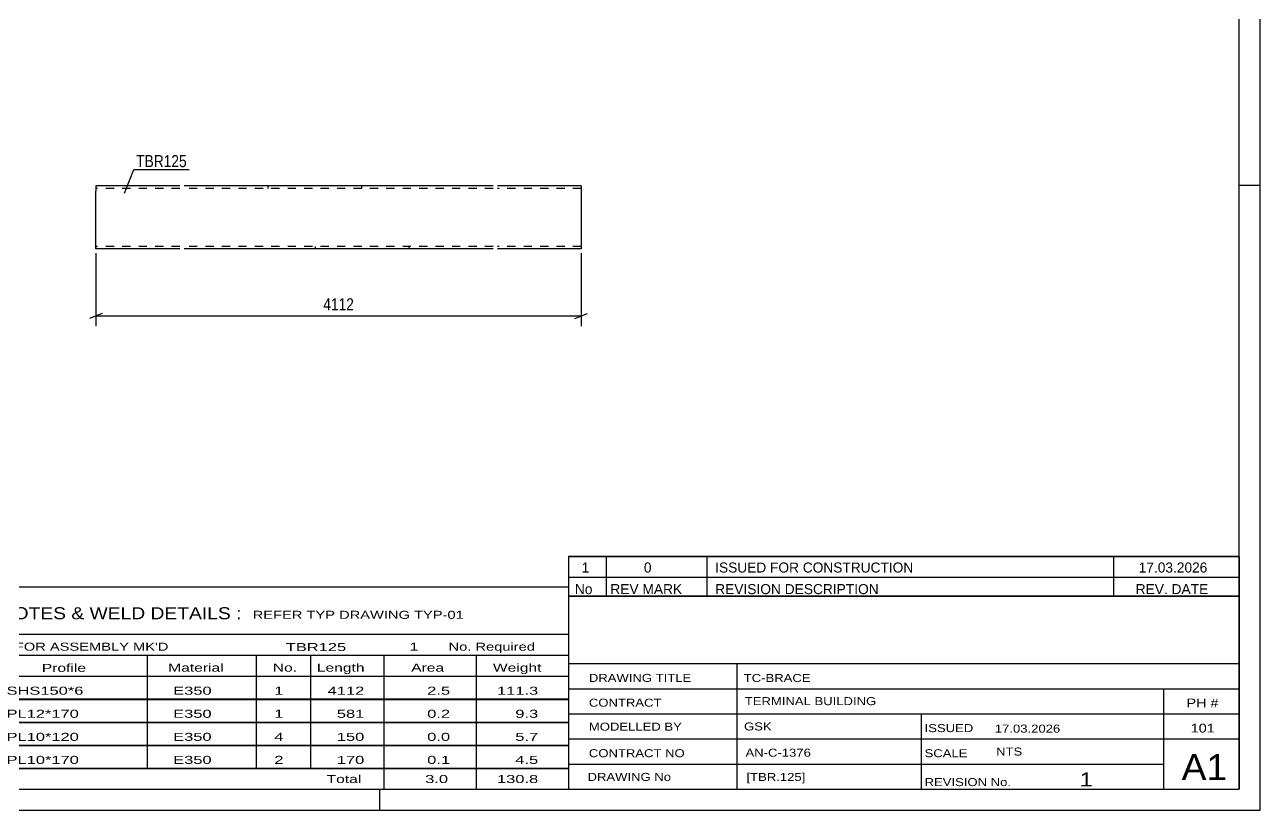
# Model space of a CAD drawing. Header units: millimetres. Extents: x 0 to 594, y 0 to 420.
# Drawn here: x 299.3 to 594, y 0 to 187.3 of the extents above; entities that cross this region are included whole.
import ezdxf

# ---------------------------------------------------------------- set-up
doc = ezdxf.new("R2010")
doc.units = ezdxf.units.MM
doc.linetypes.add('DXK_LINE_DOT2', pattern=[3.9198, 1.9599, -1.9599])
doc.styles.add('Arial Narrow', font='ARIALN.TTF', dxfattribs={"height": 0.2})

# ---------------------------------------------------------------- blocks, each defined once
blk = doc.blocks.new('Unknown-580871473-1129')
at = {"color": 5, "linetype": 'Continuous'}
for p, q in [((594, 0), (594, 420)), ((589, 5), (589, 415)), ((594, 149), (589, 149)), ((5, 5), (589, 5)), ((384, 0), (384, 5)), ((0, 0), (594, 0))]:
    blk.add_line(p, q, dxfattribs=at)
blk = doc.blocks.new('Part-580871473-2435 - 2427')
at = {"color": 2, "linetype": 'Continuous'}
for p, q in [((336.32, 148.87), (316.32, 148.87)), ((316.32, 148.87), (316.32, 147.67)), ((316.32, 134.62), (316.32, 147.67)), ((411.05, 148.87), (337.32, 148.87)), ((432.05, 148.87), (412.05, 148.87)), ((432.05, 148.87), (432.05, 148.78)), ((432.05, 148.78), (432.05, 147.67)), ((432.05, 147.67), (432.05, 133.87)), ((316.32, 133.97), (316.32, 134.62)), ((316.32, 133.87), (316.32, 133.97)), ((336.32, 133.87), (316.32, 133.87)), ((411.05, 133.87), (337.32, 133.87)), ((432.05, 133.87), (412.05, 133.87))]:
    blk.add_line(p, q, dxfattribs=at)
at = {"color": 7, "linetype": 'DXK_LINE_DOT2'}
for p, q in [((336.32, 148.27), (316.32, 148.27)), ((411.05, 148.27), (337.32, 148.27)), ((357.32, 148.87), (357.32, 148.27)), ((379.67, 148.87), (379.67, 148.27)), ((432.05, 148.27), (412.05, 148.27)), ((432.05, 148.52), (432.05, 147.67)), ((316.32, 134.62), (316.32, 134.23)), ((316.32, 134.47), (316.32, 134.52)), ((336.32, 134.47), (316.32, 134.47)), ((316.32, 133.87), (316.32, 133.87)), ((411.05, 134.47), (337.32, 134.47)), ((368.71, 133.87), (368.71, 134.47)), ((391.05, 133.87), (391.05, 134.47)), ((432.05, 134.47), (412.05, 134.47)), ((432.05, 134.52), (432.05, 134.62)), ((432.05, 134.47), (432.05, 134.52)), ((432.05, 134.47), (432.05, 134.52))]:
    blk.add_line(p, q, dxfattribs=at)
blk = doc.blocks.new('StraightDimension-580871473-2440 - 2427')
at = {"color": 7, "linetype": 'Continuous'}
for p, q in [((316.32, 132.87), (316.32, 115.47)), ((432.05, 132.87), (432.05, 115.47)), ((317.82, 118.47), (314.82, 117.27)), ((316.32, 117.87), (432.05, 117.87)), ((430.55, 117.27), (433.55, 118.47))]:
    blk.add_line(p, q, dxfattribs=at)
at = {"color": 0}
blk.add_wipeout([(378.44, 118.62), (378.44, 122.82), (369.93, 122.82), (369.93, 118.62)], dxfattribs=at)
at = {"color": 3, "style": 'Arial Narrow'}
blk.add_text('4112', height=2.863, dxfattribs=at).set_placement((370.53, 119.22))
blk = doc.blocks.new('Unknown-580871473-4411')
at = {"color": 7, "linetype": 'Continuous'}
for p, q in [((429, 51.05), (429, 5)), ((429, 51.05), (589, 51.05)), ((589, 51), (589, 5)), ((429, 35), (589, 35)), ((469.14, 35), (469.14, 5)), ((429, 29), (589, 29)), ((571, 5.05), (571, 29.05)), ((429, 23), (589, 23)), ((513.14, 23), (513.14, 5)), ((429, 17), (589, 17)), ((429, 11), (571, 11)), ((429, 5), (589, 5))]:
    blk.add_line(p, q, dxfattribs=at)
at = {"color": 7, "style": 'Arial Narrow'}
for s, height, width, p in [('DRAWING TITLE', 1.9089, 1.425378, (433.88, 30.61)), ('TC-BRACE', 1.909, 1.425378, (470.81, 30.59)), ('CONTRACT', 1.909, 1.425378, (433.88, 24.71)), ('TERMINAL BUILDING', 1.9089, 1.425378, (471.06, 25.07)), ('MODELLED BY', 1.9089, 1.425378, (433.88, 18.98)), ('GSK', 1.909, 1.425378, (470.88, 19.04)), ('ISSUED', 1.909, 1.425378, (513.94, 18.64)), ('17.03.2026', 1.909, 1.425378, (530.69, 18.52)), ('CONTRACT NO', 1.9089, 1.425378, (433.88, 12.66)), ('AN-C-1376', 1.909, 1.425378, (471.23, 12.78)), ('SCALE', 1.909, 1.425378, (513.94, 12.65)), ('A1', 6.204, 1.25, (575.24, 7.2)), ('DRAWING No', 1.909, 1.425378, (433.56, 7)), ('[TBR.125]', 1.909, 1.425378, (471.46, 6.99)), ('1', 3.34, 1.5, (550.91, 5.68)), ('REVISION No.', 1.9089, 1.425378, (513.94, 5.77))]:
    blk.add_text(s, height=height, dxfattribs=dict(at, width=width)).set_placement(p)
at = {"color": 7, "linetype": 'Continuous', "style": 'Arial Narrow'}
for s, height, width, p in [('PH #', 2.1, 1.42538, (576.4, 24.55)), ('101', 2.1, 1.42538, (577.41, 18.55)), ('NTS', 1.909, 1.425378, (531, 13.05))]:
    blk.add_text(s, height=height, dxfattribs=dict(at, width=width)).set_placement(p)
blk = doc.blocks.new('Unknown-580871473-4412')
at = {"color": 7, "linetype": 'Continuous'}
for p, q in [((429, 60.55), (589, 60.55)), ((589, 60.55), (429, 60.55)), ((429, 60.55), (429, 55.55)), ((438, 60.55), (438, 55.55)), ((462, 60.55), (462, 55.55)), ((559, 60.55), (559, 55.55)), ((589, 60.55), (589, 55.55)), ((429, 55.55), (589, 55.55)), ((429, 55.55), (429, 51.05)), ((429, 55.55), (589, 55.55)), ((438, 55.55), (438, 51.05)), ((462, 55.55), (462, 51.05)), ((559, 55.55), (559, 51.05)), ((589, 55.55), (589, 51.05)), ((589, 51.05), (429, 51.05))]:
    blk.add_line(p, q, dxfattribs=at)
at = {"color": 7, "linetype": 'Continuous', "style": 'Arial Narrow'}
for s, height, width, p in [('1', 2.39, 1.196471, (432.16, 56.7)), ('0', 2.39, 1.196471, (447, 56.7)), ('ISSUED FOR CONSTRUCTION', 2.3861, 1.196471, (464, 56.7)), ('17.03.2026', 2.386, 1.196471, (565, 56.7)), ('No', 2.386, 1.2, (430.54, 51.55)), ('REV MARK', 2.386, 1.2, (439, 51.55)), ('REVISION DESCRIPTION', 2.3861, 1.2, (464, 51.55)), ('REV. DATE', 2.386, 1.2, (564.28, 51.55))]:
    blk.add_text(s, height=height, dxfattribs=dict(at, width=width)).set_placement(p)
blk = doc.blocks.new('Unknown-580871473-4413')
at = {"color": 7, "linetype": 'Continuous'}
for p, q in [((269, 53.25), (429, 53.25)), ((269, 42), (269, 53.25)), ((429, 53.25), (429, 42)), ((269, 42), (429, 42)), ((269, 42), (269, 37)), ((429, 42), (429, 37)), ((269, 37), (429, 37)), ((269, 37), (269, 32)), ((293, 37), (293, 32)), ((328.5, 37), (328.5, 32)), ((354.5, 37), (354.5, 32)), ((367.5, 37), (367.5, 32)), ((385, 37), (385, 32)), ((407, 37), (407, 32)), ((429, 37), (429, 32)), ((269, 32), (429, 32)), ((269, 31.95), (269, 26.55)), ((269, 31.95), (429, 31.95)), ((293, 32), (293, 26.5)), ((328.5, 32), (328.5, 26.5)), ((354.5, 32), (354.5, 26.5)), ((367.5, 32), (367.5, 26.5)), ((385, 32), (385, 26.5)), ((407, 32), (407, 26.5)), ((429, 31.95), (429, 26.55)), ((269, 26.55), (429, 26.55)), ((269, 26.45), (269, 21.05)), ((269, 26.45), (429, 26.45)), ((293, 26.5), (293, 21)), ((328.5, 26.5), (328.5, 21)), ((354.5, 26.5), (354.5, 21)), ((367.5, 26.5), (367.5, 21)), ((385, 26.5), (385, 21)), ((407, 26.5), (407, 21)), ((429, 26.45), (429, 21.05)), ((269, 21.05), (429, 21.05)), ((269, 20.95), (269, 15.55)), ((269, 20.95), (429, 20.95)), ((293, 21), (293, 15.5)), ((328.5, 21), (328.5, 15.5)), ((354.5, 21), (354.5, 15.5)), ((367.5, 21), (367.5, 15.5)), ((385, 21), (385, 15.5)), ((407, 21), (407, 15.5)), ((429, 20.95), (429, 15.55)), ((269, 15.55), (429, 15.55)), ((269, 15.45), (269, 10.05)), ((269, 15.45), (429, 15.45)), ((293, 15.5), (293, 10)), ((328.5, 15.5), (328.5, 10)), ((354.5, 15.5), (354.5, 10)), ((367.5, 15.5), (367.5, 10)), ((385, 15.5), (385, 10)), ((407, 15.5), (407, 10)), ((429, 15.45), (429, 10.05)), ((269, 10.05), (429, 10.05)), ((269, 10), (429, 10)), ((269, 10), (269, 5)), ((385, 10), (385, 5)), ((407, 10), (407, 5)), ((429, 10), (429, 5)), ((269, 5), (429, 5))]:
    blk.add_line(p, q, dxfattribs=at)
at = {"color": 7, "style": 'Arial Narrow'}
for s, height, width, p in [('GENERAL NOTES & WELD DETAILS :', 2.8633, 1.4, (270.15, 45.56)), ('REFER TYP DRAWING TYP-01', 1.9089, 1.6, (353.7, 45.66)), ("MATERIAL LIST FOR ASSEMBLY MK'D", 1.9089, 1.6, (270.15, 38.06)), ('TBR125', 1.909, 1.794707, (361.59, 37.97)), ('1', 1.91, 1.794707, (391.08, 38.06)), ('No. Required', 1.9089, 1.6, (400.41, 38.06)), ('Mark', 1.909, 1.7, (270.34, 33)), ('Profile', 1.909, 1.7, (303.41, 33)), ('Material', 1.909, 1.7, (333.54, 33.06)), ('No.', 1.909, 1.7, (358.5, 33.06)), ('Length', 1.909, 1.7, (369, 33.06)), ('Area', 1.909, 1.7, (391.5, 33.06)), ('Weight', 1.909, 1.7, (411, 33.06))]:
    blk.add_text(s, height=height, dxfattribs=dict(at, width=width)).set_placement(p)
at = {"color": 7, "linetype": 'Continuous', "style": 'Arial Narrow'}
for s, height, width, p in [('TBR125', 1.909, 1.794707, (270.5, 27.56)), ('SHS150*6', 1.909, 1.794707, (295, 27.56)), ('E350', 1.909, 1.794707, (334.74, 27.56)), ('1', 1.91, 1.794707, (358.86, 27.56)), ('4112', 1.909, 1.794707, (371.58, 27.56)), ('2.5', 1.909, 1.794707, (395.32, 27.56)), ('111.3', 1.909, 1.794707, (411.96, 27.56)), ('PL309', 1.909, 1.794707, (270.5, 22.06)), ('PL12*170', 1.909, 1.794707, (295, 22.06)), ('E350', 1.909, 1.794707, (334.74, 22.06)), ('1', 1.91, 1.794707, (358.86, 22.06)), ('581', 1.909, 1.794707, (373.77, 22.06)), ('0.2', 1.909, 1.794707, (395.32, 22.06)), ('9.3', 1.909, 1.794707, (416.33, 22.06)), ('PL40', 1.909, 1.794707, (270.5, 16.56)), ('PL10*120', 1.909, 1.794707, (295, 16.56)), ('E350', 1.909, 1.794707, (334.74, 16.56)), ('4', 1.91, 1.794707, (358.86, 16.56)), ('150', 1.909, 1.794707, (373.77, 16.56)), ('0.0', 1.909, 1.794707, (395.32, 16.56)), ('5.7', 1.909, 1.794707, (416.33, 16.56)), ('PL98', 1.909, 1.794707, (270.5, 11.06)), ('PL10*170', 1.909, 1.794707, (295, 11.06)), ('E350', 1.909, 1.794707, (334.74, 11.06)), ('2', 1.91, 1.794707, (358.86, 11.06)), ('170', 1.909, 1.794707, (373.77, 11.06)), ('0.1', 1.909, 1.794707, (395.32, 11.06)), ('4.5', 1.909, 1.794707, (416.33, 11.06)), ('Total', 1.909, 1.7, (371.33, 6.5)), ('3.0', 1.909, 1.794707, (394.83, 6.5)), ('130.8', 1.909, 1.794707, (411.96, 6.5))]:
    blk.add_text(s, height=height, dxfattribs=dict(at, width=width)).set_placement(p)
blk = doc.blocks.new('Mark-580871473-2431 - 2427')
at = {"color": 0}
blk.add_wipeout([(337.98, 153.37), (337.98, 156.37), (325.92, 156.37), (325.92, 153.37)], dxfattribs=at)
blk.add_wipeout([(337.98, 153.37), (337.98, 156.37), (325.92, 156.37), (325.92, 153.37)], dxfattribs=at)
at = {"color": 30, "linetype": 'Continuous'}
for p, q in [((323.1, 147.12), (325.32, 152.77)), ((325.32, 152.77), (338.58, 152.77))]:
    blk.add_line(p, q, dxfattribs=at)
at = {"color": 3, "style": 'Arial Narrow'}
blk.add_text('TBR125', height=2.863, dxfattribs=at).set_placement((325.92, 153.37))

msp = doc.modelspace()

# ---------------------------------------------------------------- block references
for name in ['Unknown-580871473-1129', 'Part-580871473-2435 - 2427', 'Unknown-580871473-4412', 'Unknown-580871473-4413', 'Unknown-580871473-4411']:
    msp.add_blockref(name, (0, 0))

# ---------------------------------------------------------------- next in the draw order: block references
for name in ['Mark-580871473-2431 - 2427', 'StraightDimension-580871473-2440 - 2427']:
    msp.add_blockref(name, (0, 0))

doc.saveas('drawing.dxf')
